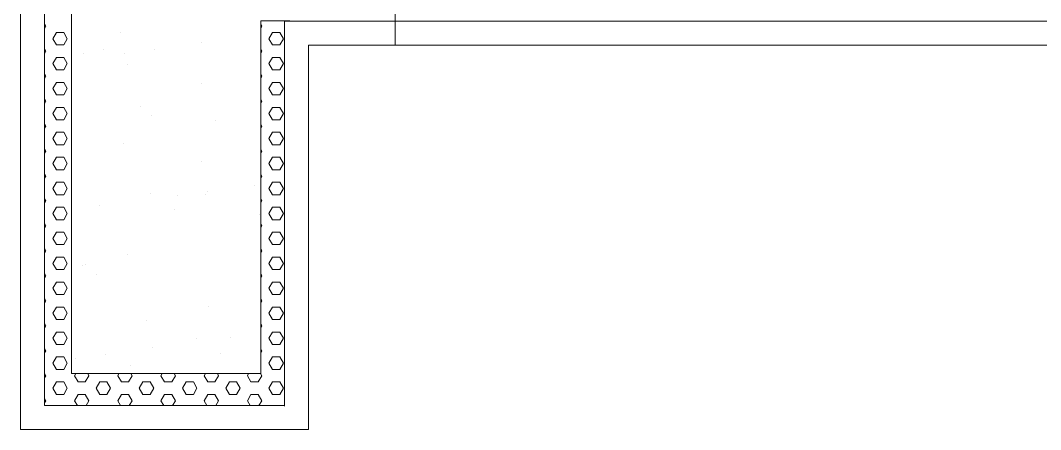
# Model space of a CAD drawing. Header units: inches. Extents: x -7543 to -822, y 102837 to 190349.
# Drawn here: x -822.4808 to -822.4277, y 102836.9504 to 102836.9717 of the extents above; entities that cross this region are included whole.
import ezdxf

# ---------------------------------------------------------------- set-up
doc = ezdxf.new("R2010")
doc.units = ezdxf.units.IN
doc.header["$MEASUREMENT"] = 0
doc.layers.add('PENCERE', color=7, linetype='Continuous', lineweight=18, true_color=0xffb360)

msp = doc.modelspace()

# ---------------------------------------------------------------- linework, layer by layer
at = {"layer": 'PENCERE'}
for p, q in [((-822.461334, 102837.034157), (-822.461334, 102836.970395)), ((-822.480844, 102836.950395), (-822.480844, 102837.027145)), ((-822.479594, 102836.982145), (-822.479594, 102836.951645)), ((-822.478187, 102836.982106), (-822.478187, 102836.953305)), ((-822.46833, 102836.971664), (-822.466813, 102836.971664)), ((-822.46833, 102836.953305), (-822.46833, 102836.971664)), ((-822.467094, 102836.971645), (-822.404594, 102836.971645)), ((-822.467094, 102836.971645), (-822.467094, 102836.951621)), ((-822.479527, 102836.971385), (-822.479594, 102836.971502)), ((-822.479594, 102836.971267), (-822.479527, 102836.971385)), ((-822.468277, 102836.971385), (-822.46833, 102836.971477)), ((-822.46833, 102836.971292), (-822.468277, 102836.971385)), ((-822.479152, 102836.970735), (-822.478964, 102836.97106)), ((-822.478964, 102836.97041), (-822.479152, 102836.970735)), ((-822.478964, 102836.97106), (-822.478589, 102836.97106)), ((-822.478402, 102836.970735), (-822.478589, 102836.97106)), ((-822.478589, 102836.97041), (-822.478402, 102836.970735)), ((-822.475656, 102836.971061), (-822.475656, 102836.971061)), ((-822.467902, 102836.970735), (-822.467714, 102836.97106)), ((-822.467714, 102836.97041), (-822.467902, 102836.970735)), ((-822.467714, 102836.97106), (-822.467339, 102836.97106)), ((-822.467152, 102836.970735), (-822.467339, 102836.97106)), ((-822.467339, 102836.97041), (-822.467152, 102836.970735)), ((-822.479527, 102836.970086), (-822.479594, 102836.970203)), ((-822.479594, 102836.969968), (-822.479527, 102836.970086)), ((-822.478964, 102836.97041), (-822.478589, 102836.97041)), ((-822.476511, 102836.970183), (-822.476511, 102836.970183)), ((-822.47386, 102836.970191), (-822.47386, 102836.970191)), ((-822.471421, 102836.970512), (-822.471421, 102836.970512)), ((-822.468277, 102836.970086), (-822.46833, 102836.970178)), ((-822.46833, 102836.969993), (-822.468277, 102836.970086)), ((-822.467714, 102836.97041), (-822.467339, 102836.97041)), ((-822.405844, 102836.970395), (-822.465844, 102836.970395)), ((-822.465844, 102836.970395), (-822.465844, 102836.950395)), ((-822.479152, 102836.969436), (-822.478964, 102836.969761)), ((-822.478964, 102836.969761), (-822.478589, 102836.969761)), ((-822.478402, 102836.969436), (-822.478589, 102836.969761)), ((-822.477555, 102836.969966), (-822.477555, 102836.969966)), ((-822.475421, 102836.969986), (-822.475421, 102836.969986)), ((-822.467902, 102836.969436), (-822.467714, 102836.969761)), ((-822.467714, 102836.969761), (-822.467339, 102836.969761)), ((-822.467152, 102836.969436), (-822.467339, 102836.969761)), ((-822.478964, 102836.969111), (-822.479152, 102836.969436)), ((-822.478964, 102836.969111), (-822.478589, 102836.969111)), ((-822.478589, 102836.969111), (-822.478402, 102836.969436)), ((-822.475246, 102836.969377), (-822.475246, 102836.969377)), ((-822.467714, 102836.969111), (-822.467902, 102836.969436)), ((-822.467714, 102836.969111), (-822.467339, 102836.969111)), ((-822.467339, 102836.969111), (-822.467152, 102836.969436)), ((-822.479527, 102836.968787), (-822.479594, 102836.968904)), ((-822.479594, 102836.968669), (-822.479527, 102836.968787)), ((-822.479152, 102836.968137), (-822.478964, 102836.968462)), ((-822.478964, 102836.968462), (-822.478589, 102836.968462)), ((-822.478402, 102836.968137), (-822.478589, 102836.968462)), ((-822.468277, 102836.968787), (-822.46833, 102836.968879)), ((-822.46833, 102836.968694), (-822.468277, 102836.968787)), ((-822.467902, 102836.968137), (-822.467714, 102836.968462)), ((-822.467714, 102836.968462), (-822.467339, 102836.968462)), ((-822.467152, 102836.968137), (-822.467339, 102836.968462)), ((-822.478964, 102836.967812), (-822.479152, 102836.968137)), ((-822.478589, 102836.967812), (-822.478402, 102836.968137)), ((-822.471421, 102836.968385), (-822.471421, 102836.968385)), ((-822.467714, 102836.967812), (-822.467902, 102836.968137)), ((-822.467339, 102836.967812), (-822.467152, 102836.968137)), ((-822.479527, 102836.967488), (-822.479594, 102836.967605)), ((-822.479594, 102836.96737), (-822.479527, 102836.967488)), ((-822.478964, 102836.967812), (-822.478589, 102836.967812)), ((-822.468277, 102836.967488), (-822.46833, 102836.96758)), ((-822.46833, 102836.967395), (-822.468277, 102836.967488)), ((-822.467714, 102836.967812), (-822.467339, 102836.967812)), ((-822.479152, 102836.966838), (-822.478964, 102836.967163)), ((-822.478964, 102836.966513), (-822.479152, 102836.966838)), ((-822.478964, 102836.967163), (-822.478589, 102836.967163)), ((-822.478402, 102836.966838), (-822.478589, 102836.967163)), ((-822.478589, 102836.966513), (-822.478402, 102836.966838)), ((-822.474569, 102836.96723), (-822.474569, 102836.96723)), ((-822.467902, 102836.966838), (-822.467714, 102836.967163)), ((-822.467714, 102836.966513), (-822.467902, 102836.966838)), ((-822.467714, 102836.967163), (-822.467339, 102836.967163)), ((-822.467152, 102836.966838), (-822.467339, 102836.967163)), ((-822.467339, 102836.966513), (-822.467152, 102836.966838)), ((-822.479527, 102836.966189), (-822.479594, 102836.966306)), ((-822.478964, 102836.966513), (-822.478589, 102836.966513)), ((-822.474016, 102836.966723), (-822.474016, 102836.966723)), ((-822.470691, 102836.966476), (-822.470691, 102836.966476)), ((-822.467714, 102836.966513), (-822.467339, 102836.966513)), ((-822.479594, 102836.966071), (-822.479527, 102836.966189)), ((-822.479152, 102836.965539), (-822.478964, 102836.965864)), ((-822.478964, 102836.965864), (-822.478589, 102836.965864)), ((-822.478402, 102836.965539), (-822.478589, 102836.965864)), ((-822.468277, 102836.966189), (-822.46833, 102836.966281)), ((-822.46833, 102836.966096), (-822.468277, 102836.966189)), ((-822.467902, 102836.965539), (-822.467714, 102836.965864)), ((-822.467714, 102836.965864), (-822.467339, 102836.965864)), ((-822.467152, 102836.965539), (-822.467339, 102836.965864)), ((-822.478964, 102836.965214), (-822.479152, 102836.965539)), ((-822.478589, 102836.965214), (-822.478402, 102836.965539)), ((-822.475467, 102836.96528), (-822.475467, 102836.96528)), ((-822.467714, 102836.965214), (-822.467902, 102836.965539)), ((-822.467339, 102836.965214), (-822.467152, 102836.965539)), ((-822.479527, 102836.964889), (-822.479594, 102836.965007)), ((-822.479594, 102836.964772), (-822.479527, 102836.964889)), ((-822.478964, 102836.965214), (-822.478589, 102836.965214)), ((-822.468277, 102836.964889), (-822.46833, 102836.964982)), ((-822.46833, 102836.964797), (-822.468277, 102836.964889)), ((-822.467714, 102836.965214), (-822.467339, 102836.965214)), ((-822.479152, 102836.96424), (-822.478964, 102836.964565)), ((-822.478964, 102836.963915), (-822.479152, 102836.96424)), ((-822.478964, 102836.964565), (-822.478589, 102836.964565)), ((-822.478402, 102836.96424), (-822.478589, 102836.964565)), ((-822.478589, 102836.963915), (-822.478402, 102836.96424)), ((-822.471406, 102836.964332), (-822.471406, 102836.964332)), ((-822.467902, 102836.96424), (-822.467714, 102836.964565)), ((-822.467714, 102836.963915), (-822.467902, 102836.96424)), ((-822.467714, 102836.964565), (-822.467339, 102836.964565)), ((-822.467152, 102836.96424), (-822.467339, 102836.964565)), ((-822.467339, 102836.963915), (-822.467152, 102836.96424)), ((-822.479527, 102836.96359), (-822.479594, 102836.963708)), ((-822.478964, 102836.963915), (-822.478589, 102836.963915)), ((-822.468277, 102836.96359), (-822.46833, 102836.963683)), ((-822.467714, 102836.963915), (-822.467339, 102836.963915)), ((-822.479594, 102836.963473), (-822.479527, 102836.96359)), ((-822.479152, 102836.962941), (-822.478964, 102836.963266)), ((-822.478964, 102836.963266), (-822.478589, 102836.963266)), ((-822.478402, 102836.962941), (-822.478589, 102836.963266)), ((-822.468655, 102836.963109), (-822.468655, 102836.963109)), ((-822.46833, 102836.963498), (-822.468277, 102836.96359)), ((-822.467902, 102836.962941), (-822.467714, 102836.963266)), ((-822.467714, 102836.963266), (-822.467339, 102836.963266)), ((-822.467152, 102836.962941), (-822.467339, 102836.963266)), ((-822.478964, 102836.962616), (-822.479152, 102836.962941)), ((-822.478964, 102836.962616), (-822.478589, 102836.962616)), ((-822.478589, 102836.962616), (-822.478402, 102836.962941)), ((-822.474088, 102836.962671), (-822.474088, 102836.962671)), ((-822.472655, 102836.962582), (-822.472655, 102836.962582)), ((-822.471232, 102836.962604), (-822.471232, 102836.962604)), ((-822.471094, 102836.962788), (-822.471094, 102836.962788)), ((-822.467714, 102836.962616), (-822.467902, 102836.962941)), ((-822.467714, 102836.962616), (-822.467339, 102836.962616)), ((-822.467339, 102836.962616), (-822.467152, 102836.962941)), ((-822.479527, 102836.962291), (-822.479594, 102836.962409)), ((-822.479594, 102836.962174), (-822.479527, 102836.962291)), ((-822.47673, 102836.962046), (-822.47673, 102836.962046)), ((-822.468277, 102836.962291), (-822.46833, 102836.962384)), ((-822.46833, 102836.962199), (-822.468277, 102836.962291)), ((-822.479152, 102836.961642), (-822.478964, 102836.961967)), ((-822.478964, 102836.961317), (-822.479152, 102836.961642)), ((-822.478964, 102836.961967), (-822.478589, 102836.961967)), ((-822.478402, 102836.961642), (-822.478589, 102836.961967)), ((-822.478589, 102836.961317), (-822.478402, 102836.961642)), ((-822.472823, 102836.961865), (-822.472823, 102836.961865)), ((-822.46842, 102836.961596), (-822.46842, 102836.961596)), ((-822.467902, 102836.961642), (-822.467714, 102836.961967)), ((-822.467714, 102836.961317), (-822.467902, 102836.961642)), ((-822.467714, 102836.961967), (-822.467339, 102836.961967)), ((-822.467152, 102836.961642), (-822.467339, 102836.961967)), ((-822.467339, 102836.961317), (-822.467152, 102836.961642)), ((-822.479527, 102836.960992), (-822.479594, 102836.96111)), ((-822.479594, 102836.960875), (-822.479527, 102836.960992)), ((-822.478964, 102836.961317), (-822.478589, 102836.961317)), ((-822.468277, 102836.960992), (-822.46833, 102836.961085)), ((-822.46833, 102836.9609), (-822.468277, 102836.960992)), ((-822.467714, 102836.961317), (-822.467339, 102836.961317)), ((-822.479152, 102836.960343), (-822.478964, 102836.960668)), ((-822.478964, 102836.960668), (-822.478589, 102836.960668)), ((-822.478402, 102836.960343), (-822.478589, 102836.960668)), ((-822.467902, 102836.960343), (-822.467714, 102836.960668)), ((-822.467714, 102836.960668), (-822.467339, 102836.960668)), ((-822.467152, 102836.960343), (-822.467339, 102836.960668)), ((-822.478964, 102836.960018), (-822.479152, 102836.960343)), ((-822.478964, 102836.960018), (-822.478589, 102836.960018)), ((-822.478589, 102836.960018), (-822.478402, 102836.960343)), ((-822.467714, 102836.960018), (-822.467902, 102836.960343)), ((-822.467714, 102836.960018), (-822.467339, 102836.960018)), ((-822.467339, 102836.960018), (-822.467152, 102836.960343)), ((-822.479527, 102836.959693), (-822.479594, 102836.959811)), ((-822.479594, 102836.959576), (-822.479527, 102836.959693)), ((-822.475278, 102836.9595), (-822.475278, 102836.9595)), ((-822.468277, 102836.959693), (-822.46833, 102836.959786)), ((-822.46833, 102836.959601), (-822.468277, 102836.959693)), ((-822.479152, 102836.959044), (-822.478964, 102836.959369)), ((-822.478964, 102836.958719), (-822.479152, 102836.959044)), ((-822.478964, 102836.959369), (-822.478589, 102836.959369)), ((-822.478402, 102836.959044), (-822.478589, 102836.959369)), ((-822.478589, 102836.958719), (-822.478402, 102836.959044)), ((-822.477611, 102836.958947), (-822.477611, 102836.958947)), ((-822.477438, 102836.958963), (-822.477438, 102836.958963)), ((-822.467902, 102836.959044), (-822.467714, 102836.959369)), ((-822.467714, 102836.958719), (-822.467902, 102836.959044)), ((-822.467714, 102836.959369), (-822.467339, 102836.959369)), ((-822.467152, 102836.959044), (-822.467339, 102836.959369)), ((-822.467339, 102836.958719), (-822.467152, 102836.959044)), ((-822.479527, 102836.958394), (-822.479594, 102836.958512)), ((-822.479594, 102836.958277), (-822.479527, 102836.958394)), ((-822.478964, 102836.958719), (-822.478589, 102836.958719)), ((-822.476885, 102836.958456), (-822.476885, 102836.958456)), ((-822.468277, 102836.958394), (-822.46833, 102836.958487)), ((-822.46833, 102836.958302), (-822.468277, 102836.958394)), ((-822.467714, 102836.958719), (-822.467339, 102836.958719)), ((-822.479152, 102836.957745), (-822.478964, 102836.95807)), ((-822.478964, 102836.95807), (-822.478589, 102836.95807)), ((-822.478402, 102836.957745), (-822.478589, 102836.95807)), ((-822.467902, 102836.957745), (-822.467714, 102836.95807)), ((-822.467714, 102836.95807), (-822.467339, 102836.95807)), ((-822.467152, 102836.957745), (-822.467339, 102836.95807)), ((-822.478964, 102836.95742), (-822.479152, 102836.957745)), ((-822.478964, 102836.95742), (-822.478589, 102836.95742)), ((-822.478589, 102836.95742), (-822.478402, 102836.957745)), ((-822.467714, 102836.95742), (-822.467902, 102836.957745)), ((-822.467714, 102836.95742), (-822.467339, 102836.95742)), ((-822.467339, 102836.95742), (-822.467152, 102836.957745)), ((-822.479527, 102836.957095), (-822.479594, 102836.957213)), ((-822.479594, 102836.956978), (-822.479527, 102836.957095)), ((-822.479152, 102836.956446), (-822.478964, 102836.95677)), ((-822.478964, 102836.95677), (-822.478589, 102836.95677)), ((-822.478402, 102836.956446), (-822.478589, 102836.95677)), ((-822.471043, 102836.956824), (-822.471043, 102836.956824)), ((-822.468277, 102836.957095), (-822.46833, 102836.957187)), ((-822.46833, 102836.957003), (-822.468277, 102836.957095)), ((-822.467902, 102836.956446), (-822.467714, 102836.95677)), ((-822.467714, 102836.95677), (-822.467339, 102836.95677)), ((-822.467152, 102836.956446), (-822.467339, 102836.95677)), ((-822.478964, 102836.956121), (-822.479152, 102836.956446)), ((-822.478589, 102836.956121), (-822.478402, 102836.956446)), ((-822.467714, 102836.956121), (-822.467902, 102836.956446)), ((-822.467339, 102836.956121), (-822.467152, 102836.956446)), ((-822.479527, 102836.955796), (-822.479594, 102836.955913)), ((-822.479594, 102836.955679), (-822.479527, 102836.955796)), ((-822.478964, 102836.956121), (-822.478589, 102836.956121)), ((-822.474275, 102836.956064), (-822.474275, 102836.956064)), ((-822.468277, 102836.955796), (-822.46833, 102836.955888)), ((-822.46833, 102836.955704), (-822.468277, 102836.955796)), ((-822.467714, 102836.956121), (-822.467339, 102836.956121)), ((-822.479152, 102836.955147), (-822.478964, 102836.955471)), ((-822.478964, 102836.954822), (-822.479152, 102836.955147)), ((-822.478964, 102836.955471), (-822.478589, 102836.955471)), ((-822.478402, 102836.955147), (-822.478589, 102836.955471)), ((-822.478589, 102836.954822), (-822.478402, 102836.955147)), ((-822.471665, 102836.955159), (-822.471665, 102836.955159)), ((-822.469889, 102836.955179), (-822.469889, 102836.955179)), ((-822.467902, 102836.955147), (-822.467714, 102836.955471)), ((-822.467714, 102836.954822), (-822.467902, 102836.955147)), ((-822.467714, 102836.955471), (-822.467339, 102836.955471)), ((-822.467152, 102836.955147), (-822.467339, 102836.955471)), ((-822.467339, 102836.954822), (-822.467152, 102836.955147)), ((-822.479527, 102836.954497), (-822.479594, 102836.954614)), ((-822.478964, 102836.954822), (-822.478589, 102836.954822)), ((-822.473964, 102836.954643), (-822.473964, 102836.954643)), ((-822.467714, 102836.954822), (-822.467339, 102836.954822)), ((-822.479594, 102836.95438), (-822.479527, 102836.954497)), ((-822.479152, 102836.953848), (-822.478964, 102836.954172)), ((-822.478964, 102836.954172), (-822.478589, 102836.954172)), ((-822.478402, 102836.953848), (-822.478589, 102836.954172)), ((-822.477965, 102836.954116), (-822.477965, 102836.954116)), ((-822.476403, 102836.954322), (-822.476403, 102836.954322)), ((-822.4704, 102836.954353), (-822.4704, 102836.954353)), ((-822.468277, 102836.954497), (-822.46833, 102836.954589)), ((-822.46833, 102836.954405), (-822.468277, 102836.954497)), ((-822.467902, 102836.953848), (-822.467714, 102836.954172)), ((-822.467714, 102836.954172), (-822.467339, 102836.954172)), ((-822.467152, 102836.953848), (-822.467339, 102836.954172)), ((-822.478964, 102836.953523), (-822.479152, 102836.953848)), ((-822.478589, 102836.953523), (-822.478402, 102836.953848)), ((-822.475089, 102836.953719), (-822.475089, 102836.953719)), ((-822.467714, 102836.953523), (-822.467902, 102836.953848)), ((-822.467339, 102836.953523), (-822.467152, 102836.953848)), ((-822.479527, 102836.953198), (-822.479594, 102836.953315)), ((-822.479594, 102836.953081), (-822.479527, 102836.953198)), ((-822.478964, 102836.953523), (-822.478589, 102836.953523)), ((-822.478187, 102836.953305), (-822.46833, 102836.953305)), ((-822.478027, 102836.953198), (-822.477965, 102836.953305)), ((-822.477839, 102836.952873), (-822.478027, 102836.953198)), ((-822.477464, 102836.952873), (-822.477277, 102836.953198)), ((-822.477277, 102836.953198), (-822.477338, 102836.953305)), ((-822.475777, 102836.953198), (-822.475715, 102836.953305)), ((-822.475589, 102836.952873), (-822.475777, 102836.953198)), ((-822.475214, 102836.952873), (-822.475027, 102836.953198)), ((-822.475027, 102836.953198), (-822.475088, 102836.953305)), ((-822.473527, 102836.953198), (-822.473465, 102836.953305)), ((-822.473339, 102836.952873), (-822.473527, 102836.953198)), ((-822.472964, 102836.952873), (-822.472777, 102836.953198)), ((-822.472777, 102836.953198), (-822.472838, 102836.953305)), ((-822.471289, 102836.953328), (-822.471289, 102836.953328)), ((-822.471277, 102836.953198), (-822.471215, 102836.953305)), ((-822.471089, 102836.952873), (-822.471277, 102836.953198)), ((-822.470714, 102836.952873), (-822.470527, 102836.953198)), ((-822.470527, 102836.953198), (-822.470588, 102836.953305)), ((-822.469027, 102836.953198), (-822.468965, 102836.953305)), ((-822.468839, 102836.952873), (-822.469027, 102836.953198)), ((-822.468464, 102836.952873), (-822.468277, 102836.953198)), ((-822.468277, 102836.953198), (-822.468338, 102836.953305)), ((-822.467714, 102836.953523), (-822.467339, 102836.953523)), ((-822.479152, 102836.952549), (-822.478964, 102836.952873)), ((-822.478964, 102836.952224), (-822.479152, 102836.952549)), ((-822.478964, 102836.952873), (-822.478589, 102836.952873)), ((-822.478402, 102836.952549), (-822.478589, 102836.952873)), ((-822.478589, 102836.952224), (-822.478402, 102836.952549)), ((-822.477839, 102836.952873), (-822.477464, 102836.952873)), ((-822.476902, 102836.952549), (-822.476714, 102836.952873)), ((-822.476714, 102836.952224), (-822.476902, 102836.952549)), ((-822.476714, 102836.952873), (-822.476339, 102836.952873)), ((-822.476152, 102836.952549), (-822.476339, 102836.952873)), ((-822.476339, 102836.952224), (-822.476152, 102836.952549)), ((-822.475589, 102836.952873), (-822.475214, 102836.952873)), ((-822.474652, 102836.952549), (-822.474464, 102836.952873)), ((-822.474464, 102836.952224), (-822.474652, 102836.952549)), ((-822.474464, 102836.952873), (-822.474089, 102836.952873)), ((-822.473902, 102836.952549), (-822.474089, 102836.952873)), ((-822.474089, 102836.952224), (-822.473902, 102836.952549)), ((-822.473339, 102836.952873), (-822.472964, 102836.952873)), ((-822.472402, 102836.952549), (-822.472214, 102836.952873)), ((-822.472214, 102836.952224), (-822.472402, 102836.952549)), ((-822.472214, 102836.952873), (-822.471839, 102836.952873)), ((-822.471652, 102836.952549), (-822.471839, 102836.952873)), ((-822.471839, 102836.952224), (-822.471652, 102836.952549)), ((-822.471089, 102836.952873), (-822.470714, 102836.952873)), ((-822.470152, 102836.952549), (-822.469964, 102836.952873)), ((-822.469964, 102836.952224), (-822.470152, 102836.952549)), ((-822.469964, 102836.952873), (-822.469589, 102836.952873)), ((-822.469402, 102836.952549), (-822.469589, 102836.952873)), ((-822.469589, 102836.952224), (-822.469402, 102836.952549)), ((-822.468839, 102836.952873), (-822.468464, 102836.952873)), ((-822.467902, 102836.952549), (-822.467714, 102836.952873)), ((-822.467714, 102836.952224), (-822.467902, 102836.952549)), ((-822.467714, 102836.952873), (-822.467339, 102836.952873)), ((-822.467152, 102836.952549), (-822.467339, 102836.952873)), ((-822.467339, 102836.952224), (-822.467152, 102836.952549)), ((-822.479527, 102836.951899), (-822.479594, 102836.952016)), ((-822.478964, 102836.952224), (-822.478589, 102836.952224)), ((-822.478027, 102836.951899), (-822.477839, 102836.952224)), ((-822.477839, 102836.952224), (-822.477464, 102836.952224)), ((-822.477277, 102836.951899), (-822.477464, 102836.952224)), ((-822.476714, 102836.952224), (-822.476339, 102836.952224)), ((-822.475777, 102836.951899), (-822.475589, 102836.952224)), ((-822.475589, 102836.952224), (-822.475214, 102836.952224)), ((-822.475027, 102836.951899), (-822.475214, 102836.952224)), ((-822.474464, 102836.952224), (-822.474089, 102836.952224)), ((-822.473527, 102836.951899), (-822.473339, 102836.952224)), ((-822.473339, 102836.952224), (-822.472964, 102836.952224)), ((-822.472777, 102836.951899), (-822.472964, 102836.952224)), ((-822.472214, 102836.952224), (-822.471839, 102836.952224)), ((-822.471277, 102836.951899), (-822.471089, 102836.952224)), ((-822.471089, 102836.952224), (-822.470714, 102836.952224)), ((-822.470527, 102836.951899), (-822.470714, 102836.952224)), ((-822.469964, 102836.952224), (-822.469589, 102836.952224)), ((-822.469027, 102836.951899), (-822.468839, 102836.952224)), ((-822.468839, 102836.952224), (-822.468464, 102836.952224)), ((-822.468277, 102836.951899), (-822.468464, 102836.952224)), ((-822.467714, 102836.952224), (-822.467339, 102836.952224)), ((-822.479594, 102836.951782), (-822.479527, 102836.951899)), ((-822.479594, 102836.951645), (-822.467094, 102836.951645)), ((-822.47788, 102836.951645), (-822.478027, 102836.951899)), ((-822.477423, 102836.951645), (-822.477277, 102836.951899)), ((-822.47563, 102836.951645), (-822.475777, 102836.951899)), ((-822.475173, 102836.951645), (-822.475027, 102836.951899)), ((-822.47338, 102836.951645), (-822.473527, 102836.951899)), ((-822.472923, 102836.951645), (-822.472777, 102836.951899)), ((-822.47113, 102836.951645), (-822.471277, 102836.951899)), ((-822.470673, 102836.951645), (-822.470527, 102836.951899)), ((-822.46888, 102836.951645), (-822.469027, 102836.951899)), ((-822.468423, 102836.951645), (-822.468277, 102836.951899)), ((-822.465844, 102836.950395), (-822.480844, 102836.950395))]:
    msp.add_line(p, q, dxfattribs=at)

doc.saveas('drawing.dxf')
